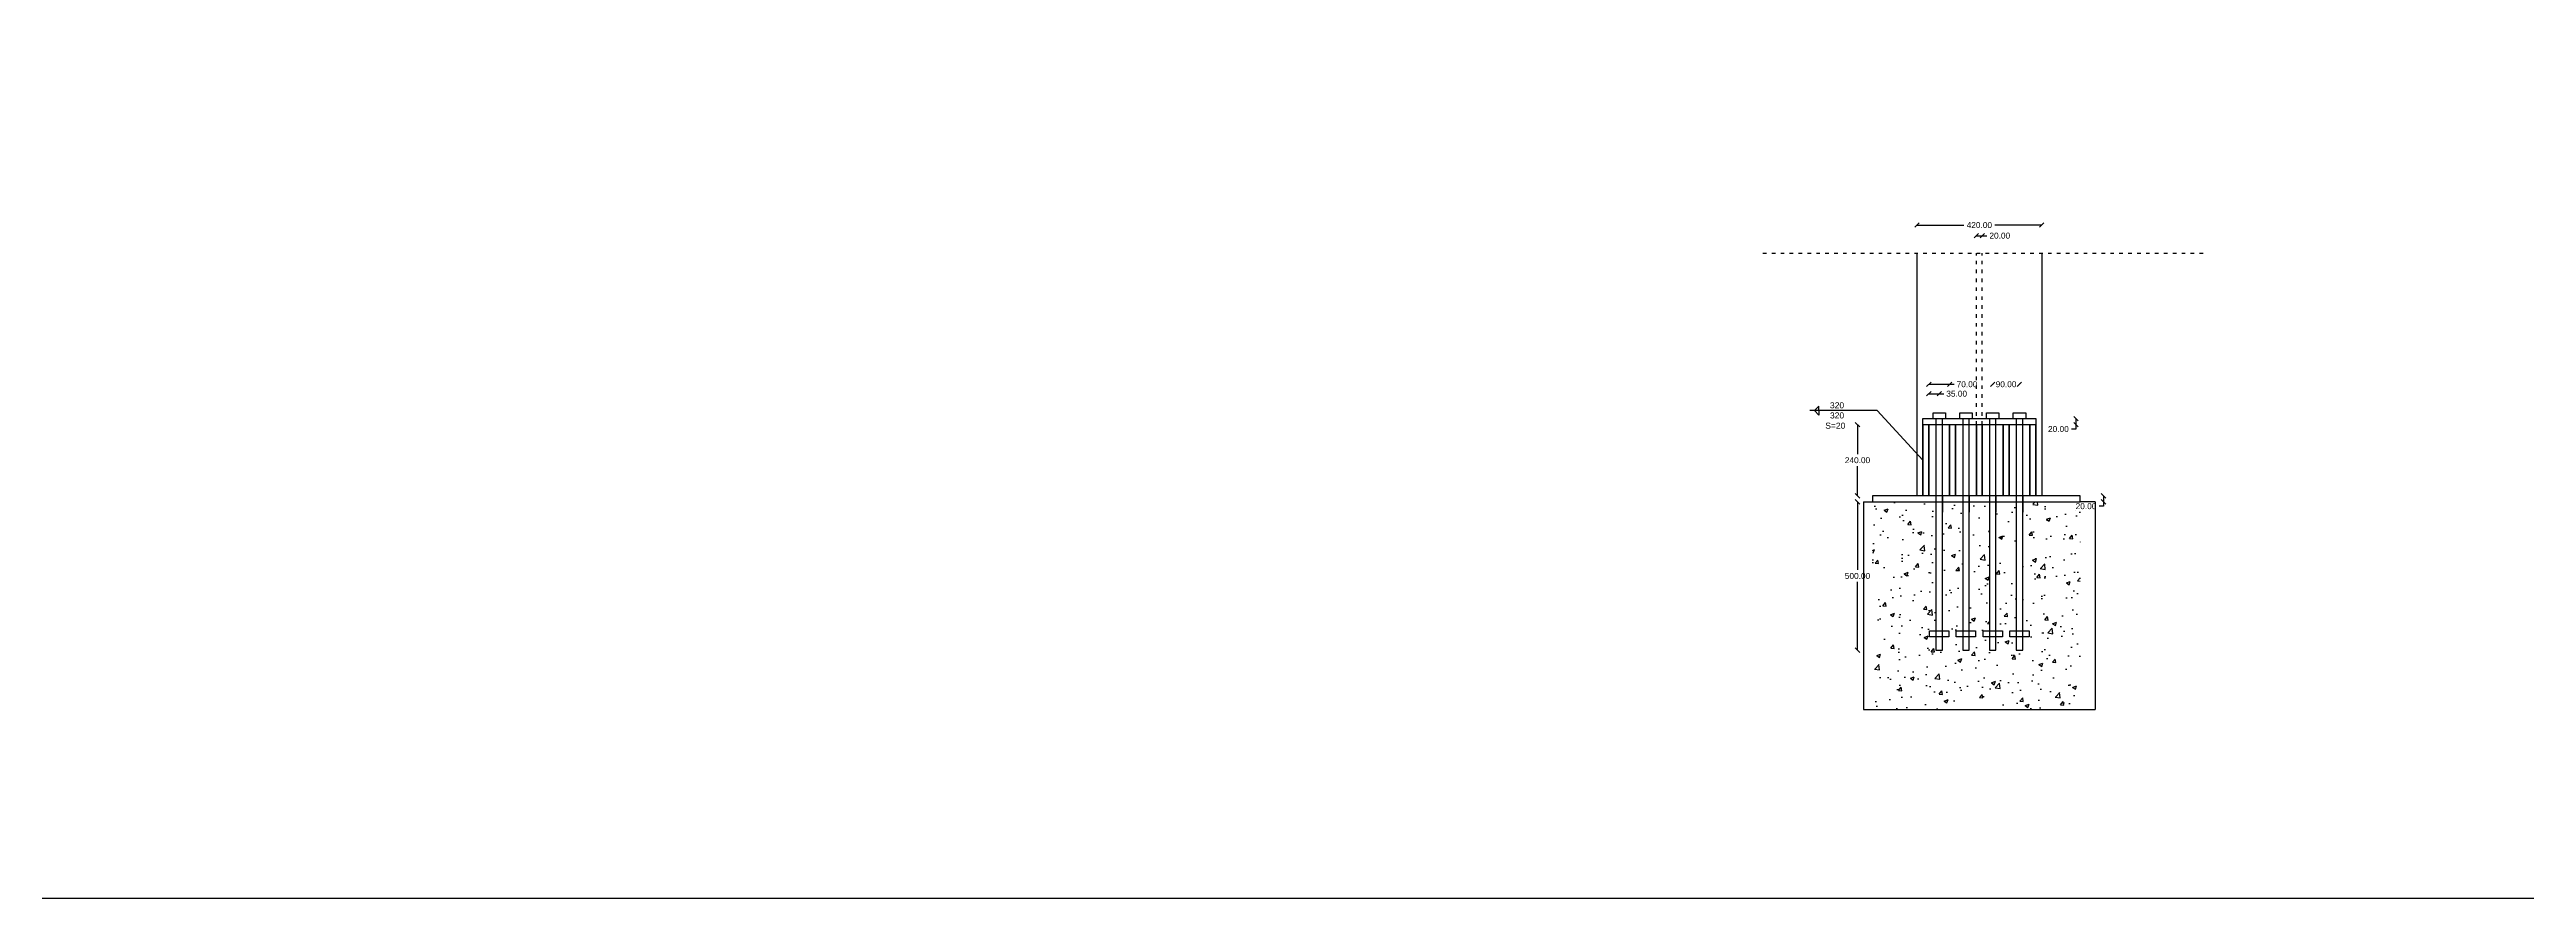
# Model space of a CAD drawing. Header units: inches. Extents: x -15 to 1885144, y -42615 to 866270.
# Drawn here: x 938041 to 946380, y 38877 to 41737 of the extents above; entities that cross this region are included whole.
import ezdxf

# ---------------------------------------------------------------- set-up
doc = ezdxf.new("R2010")
doc.units = ezdxf.units.IN
doc.header["$LTSCALE"] = 100
doc.header["$MEASUREMENT"] = 0
doc.linetypes.add('dash line', pattern=[30, 12, -18])
for name, color, linetype in [('bolt', 1, 'Continuous'), ('pedestal', 9, 'Continuous'), ('sections', 3, 'Continuous'), ('sections Dimensions', 6, 'Continuous')]:
    doc.layers.add(name, color=color, linetype=linetype)
doc.layers.add('weld', color=2, linetype='Continuous', lineweight=35)
doc.styles.get("Standard").update_dxf_attribs({"font": 'arial.ttf'})
doc.dimstyles.new('connections', dxfattribs={"dimtxt": 20, "dimasz": 15, "dimexe": 0.0625, "dimexo": 0.0625, "dimgap": 10, "dimtad": 0, "dimtih": 1, "dimtoh": 1, "dimzin": 0, "dimdsep": 46, "dimtxsty": 'Standard', "dimblk": 'OBLIQUE', "dimcen": 0.09, "dimse1": 1, "dimse2": 1, "dimclrd": 256, "dimclre": 256, "dimclrt": 256, "dimadec": 0, "dimazin": 0, "dimtfac": 1, "dimtofl": 0, "dimtmove": 0, "dimatfit": 3, "dimfxl": 1, "dimtfillclr": 256, "dimtolj": 1, "dimtzin": 0, "dimlwe": -1, "dimarcsym": 0})

# ---------------------------------------------------------------- blocks, each defined once
blk = doc.blocks.new('_Oblique')
at = {"color": 0, "linetype": 'ByBlock', "lineweight": -2}
blk.add_line((-0.5, -0.5), (0.5, 0.5), dxfattribs=at)
blk = doc.blocks.new('*D557')
at = {"layer": 'Defpoints', "color": 0, "transparency": 16777216}
for p in [(944748.1, 41145.6), (944328.1, 41051.5), (944748.1, 41051.5)]:
    blk.add_point(p, dxfattribs=at)
at = {"layer": 'sections Dimensions', "lineweight": -2, "transparency": 16777216}
for p, q in [((944328.1, 41145.6), (944486.2, 41145.6)), ((944748.1, 41145.6), (944590, 41145.6))]:
    blk.add_line(p, q, dxfattribs=at)
at = {"layer": 'sections Dimensions', "lineweight": -2, "transparency": 16777216, "xscale": 15, "yscale": 15, "zscale": 15, "rotation": 180}
blk.add_blockref('_Oblique', (944328.1, 41145.6), dxfattribs=at)
at = {"layer": 'sections Dimensions', "lineweight": -2, "transparency": 16777216, "xscale": 15, "yscale": 15, "zscale": 15}
blk.add_blockref('_Oblique', (944748.1, 41145.6), dxfattribs=at)
at = {"layer": 'sections Dimensions', "transparency": 16777216, "insert": (944538.1, 41145.6), "char_height": 20, "attachment_point": 5}
blk.add_mtext('\\A1;420.00', dxfattribs=at)
blk = doc.blocks.new('*D558')
at = {"layer": 'Defpoints', "color": 0, "transparency": 16777216}
for p in [(944528.1, 41051.5), (944548.1, 41110), (944548.1, 41051.5)]:
    blk.add_point(p, dxfattribs=at)
at = {"layer": 'sections Dimensions', "lineweight": -2, "transparency": 16777216}
for p, q in [((944528.1, 41110), (944548.1, 41110)), ((944548.1, 41110), (944563.1, 41110))]:
    blk.add_line(p, q, dxfattribs=at)
at = {"layer": 'sections Dimensions', "lineweight": -2, "transparency": 16777216, "xscale": 15, "yscale": 15, "zscale": 15, "rotation": 180}
blk.add_blockref('_Oblique', (944528.1, 41110), dxfattribs=at)
at = {"layer": 'sections Dimensions', "lineweight": -2, "transparency": 16777216, "xscale": 15, "yscale": 15, "zscale": 15}
blk.add_blockref('_Oblique', (944548.1, 41110), dxfattribs=at)
at = {"layer": 'sections Dimensions', "transparency": 16777216, "insert": (944607, 41110), "char_height": 20, "attachment_point": 5}
blk.add_mtext('\\A1;20.00', dxfattribs=at)
blk = doc.blocks.new('*D586')
at = {"layer": 'Defpoints', "color": 0, "linetype": 'ByBlock', "transparency": 16777216}
for p in [(944728.1, 40493.6), (944728.1, 40473.6), (944863.2, 40473.6)]:
    blk.add_point(p, dxfattribs=at)
at = {"layer": 'sections Dimensions', "lineweight": -2, "transparency": 16777216}
for p, q in [((944863.2, 40458.6), (944848.2, 40458.6)), ((944863.2, 40493.6), (944863.2, 40473.6)), ((944863.2, 40473.6), (944863.2, 40458.6))]:
    blk.add_line(p, q, dxfattribs=at)
at = {"layer": 'sections Dimensions', "linetype": 'ByBlock', "lineweight": -2, "transparency": 16777216, "xscale": 15, "yscale": 15, "zscale": 15}
for p, rotation in [((944863.2, 40493.6), 90), ((944863.2, 40473.6), 270)]:
    blk.add_blockref('_Oblique', p, dxfattribs=dict(at, rotation=rotation))
at = {"layer": 'sections Dimensions', "linetype": 'ByBlock', "transparency": 16777216, "insert": (944804.3, 40458.6), "char_height": 20, "attachment_point": 5}
blk.add_mtext('\\A1;20.00', dxfattribs=at)
blk = doc.blocks.new('*D587')
at = {"layer": 'Defpoints', "color": 0, "linetype": 'ByBlock', "transparency": 16777216}
for p in [(944438.1, 40609.4), (944368.1, 40473.6), (944438.1, 40473.6)]:
    blk.add_point(p, dxfattribs=at)
at = {"layer": 'sections Dimensions', "lineweight": -2, "transparency": 16777216}
for p, q in [((944368.1, 40609.4), (944438.1, 40609.4)), ((944438.1, 40609.4), (944453.1, 40609.4))]:
    blk.add_line(p, q, dxfattribs=at)
at = {"layer": 'sections Dimensions', "linetype": 'ByBlock', "lineweight": -2, "transparency": 16777216, "xscale": 15, "yscale": 15, "zscale": 15, "rotation": 180}
blk.add_blockref('_Oblique', (944368.1, 40609.4), dxfattribs=at)
at = {"layer": 'sections Dimensions', "linetype": 'ByBlock', "lineweight": -2, "transparency": 16777216, "xscale": 15, "yscale": 15, "zscale": 15}
blk.add_blockref('_Oblique', (944438.1, 40609.4), dxfattribs=at)
at = {"layer": 'sections Dimensions', "linetype": 'ByBlock', "transparency": 16777216, "insert": (944496.7, 40609.4), "char_height": 20, "attachment_point": 5}
blk.add_mtext('\\A1;70.00', dxfattribs=at)
blk = doc.blocks.new('*D588')
at = {"layer": 'Defpoints', "color": 0, "linetype": 'ByBlock', "transparency": 16777216}
for p in [(944403.1, 40577.6), (944368.1, 40473.6), (944403.1, 40473.6)]:
    blk.add_point(p, dxfattribs=at)
at = {"layer": 'sections Dimensions', "lineweight": -2, "transparency": 16777216}
for p, q in [((944368.1, 40577.6), (944403.1, 40577.6)), ((944403.1, 40577.6), (944418.1, 40577.6))]:
    blk.add_line(p, q, dxfattribs=at)
at = {"layer": 'sections Dimensions', "linetype": 'ByBlock', "lineweight": -2, "transparency": 16777216, "xscale": 15, "yscale": 15, "zscale": 15, "rotation": 180}
blk.add_blockref('_Oblique', (944368.1, 40577.6), dxfattribs=at)
at = {"layer": 'sections Dimensions', "linetype": 'ByBlock', "lineweight": -2, "transparency": 16777216, "xscale": 15, "yscale": 15, "zscale": 15}
blk.add_blockref('_Oblique', (944403.1, 40577.6), dxfattribs=at)
at = {"layer": 'sections Dimensions', "linetype": 'ByBlock', "transparency": 16777216, "insert": (944461.8, 40577.6), "char_height": 20, "attachment_point": 5}
blk.add_mtext('\\A1;35.00', dxfattribs=at)
blk = doc.blocks.new('*D589')
at = {"layer": 'Defpoints', "color": 0, "linetype": 'ByBlock', "transparency": 16777216}
for p in [(944673.1, 40609.4), (944583.1, 40493.6), (944673.1, 40493.6)]:
    blk.add_point(p, dxfattribs=at)
at = {"layer": 'sections Dimensions', "lineweight": -2, "transparency": 16777216}
for p, q in [((944583.1, 40609.4), (944584.4, 40609.4)), ((944673.1, 40609.4), (944671.8, 40609.4))]:
    blk.add_line(p, q, dxfattribs=at)
at = {"layer": 'sections Dimensions', "linetype": 'ByBlock', "lineweight": -2, "transparency": 16777216, "xscale": 15, "yscale": 15, "zscale": 15, "rotation": 180}
blk.add_blockref('_Oblique', (944583.1, 40609.4), dxfattribs=at)
at = {"layer": 'sections Dimensions', "linetype": 'ByBlock', "lineweight": -2, "transparency": 16777216, "xscale": 15, "yscale": 15, "zscale": 15}
blk.add_blockref('_Oblique', (944673.1, 40609.4), dxfattribs=at)
at = {"layer": 'sections Dimensions', "linetype": 'ByBlock', "transparency": 16777216, "insert": (944628.1, 40609.4), "char_height": 20, "attachment_point": 5}
blk.add_mtext('\\A1;90.00', dxfattribs=at)
blk = doc.blocks.new('*D590')
at = {"layer": 'Defpoints', "color": 0, "linetype": 'ByBlock', "transparency": 16777216}
for p in [(944878.1, 40233.6), (944878.1, 40213.6), (944956.2, 40213.6)]:
    blk.add_point(p, dxfattribs=at)
at = {"layer": 'sections Dimensions', "lineweight": -2, "transparency": 16777216}
for p, q in [((944956.2, 40198.6), (944941.2, 40198.6)), ((944956.2, 40233.6), (944956.2, 40213.6)), ((944956.2, 40213.6), (944956.2, 40198.6))]:
    blk.add_line(p, q, dxfattribs=at)
at = {"layer": 'sections Dimensions', "linetype": 'ByBlock', "lineweight": -2, "transparency": 16777216, "xscale": 15, "yscale": 15, "zscale": 15}
for p, rotation in [((944956.2, 40233.6), 90), ((944956.2, 40213.6), 270)]:
    blk.add_blockref('_Oblique', p, dxfattribs=dict(at, rotation=rotation))
at = {"layer": 'sections Dimensions', "linetype": 'ByBlock', "transparency": 16777216, "insert": (944897.3, 40198.6), "char_height": 20, "attachment_point": 5}
blk.add_mtext('\\A1;20.00', dxfattribs=at)
blk = doc.blocks.new('*D591')
at = {"layer": 'Defpoints', "color": 0, "linetype": 'ByBlock', "transparency": 16777216}
for p in [(944127.9, 40473.6), (944348.1, 40473.6), (944348.1, 40233.6)]:
    blk.add_point(p, dxfattribs=at)
at = {"layer": 'sections Dimensions', "lineweight": -2, "transparency": 16777216}
for p, q in [((944127.9, 40473.6), (944127.9, 40373.8)), ((944127.9, 40233.6), (944127.9, 40333.4))]:
    blk.add_line(p, q, dxfattribs=at)
at = {"layer": 'sections Dimensions', "linetype": 'ByBlock', "lineweight": -2, "transparency": 16777216, "xscale": 15, "yscale": 15, "zscale": 15}
for p, rotation in [((944127.9, 40473.6), 90), ((944127.9, 40233.6), 270)]:
    blk.add_blockref('_Oblique', p, dxfattribs=dict(at, rotation=rotation))
at = {"layer": 'sections Dimensions', "linetype": 'ByBlock', "transparency": 16777216, "insert": (944127.9, 40353.6), "char_height": 20, "attachment_point": 5}
blk.add_mtext('\\A1;240.00', dxfattribs=at)
blk = doc.blocks.new('*D592')
at = {"layer": 'Defpoints', "color": 0, "linetype": 'ByBlock', "transparency": 16777216}
for p in [(944392.1, 40213.6), (944127.9, 39713.6), (944392.1, 39713.6)]:
    blk.add_point(p, dxfattribs=at)
at = {"layer": 'sections Dimensions', "lineweight": -2, "transparency": 16777216}
for p, q in [((944127.9, 40213.6), (944127.9, 39983.8)), ((944127.9, 39713.6), (944127.9, 39943.4))]:
    blk.add_line(p, q, dxfattribs=at)
at = {"layer": 'sections Dimensions', "linetype": 'ByBlock', "lineweight": -2, "transparency": 16777216, "xscale": 15, "yscale": 15, "zscale": 15}
for p, rotation in [((944127.9, 40213.6), 90), ((944127.9, 39713.6), 270)]:
    blk.add_blockref('_Oblique', p, dxfattribs=dict(at, rotation=rotation))
at = {"layer": 'sections Dimensions', "linetype": 'ByBlock', "transparency": 16777216, "insert": (944127.9, 39963.6), "char_height": 20, "attachment_point": 5}
blk.add_mtext('\\A1;500.00', dxfattribs=at)

msp = doc.modelspace()

# ---------------------------------------------------------------- hatches: boundary and pattern name
at = {"layer": 'pedestal', "ltscale": 10}
h = msp.add_hatch(dxfattribs=at)
h.set_pattern_fill('AR-CONC', color=256, scale=19)
h.set_pattern_definition([(50, (0, 0), (136.279435, -11.922906), [14.25, -156.75]), (355, (0, 0), (-26.362753, 142.916505), [11.4, -125.4]), (100.451444, (11.36, -1), (109.91668, 130.993598), [12.110636, -133.217001]), (46.1842, (0, 38), (202.775853, -31.448663), [21.375, -235.125]), (96.635635, (16.9, 35.38), (177.58577, 185.082534), [18.165965, -199.825614]), (351.184164, (0, 38), (177.58577, 185.082534), [17.1, -188.1]), (21, (19, 28.5), (113.41234, -76.497589), [14.25, -156.75]), (326, (19, 28.5), (46.229913, 137.778509), [11.4, -125.4]), (71.451445, (28.45, 22.13), (159.642252, 61.280919), [12.110636, -133.217001]), (37.5, (0, 0), (2.3103725, 63.2498322), [0, -123.88, 0, -127.3, 0, -125.875]), (7.5, (0, 0), (49.983212, 74.9382253), [0, -72.58, 0, -121.03, 0, -47.975]), (327.5, (-42.37, 0), (101.426263, -4.2854256), [0, -47.5, 0, -148.2, 0, -196.65]), (317.5, (-61.37, 0), (110.805372, 19.019947), [0, -61.75, 0, -98.42, 0, -139.65])])
h.paths.add_polyline_path([(944878.112, 40213.628), (944684.112, 40213.628), (944684.112, 40178.628), (944684.112, 40153.628), (944684.112, 39778.628), (944705.612, 39778.628), (944705.612, 39758.628), (944684.112, 39758.628), (944684.112, 39713.628), (944662.112, 39713.628), (944662.112, 39758.628), (944640.612, 39758.628), (944640.612, 39778.628), (944662.112, 39778.628), (944662.112, 40178.628), (944662.112, 40213.628), (944594.112, 40213.628), (944594.112, 40178.628), (944594.112, 40153.628), (944594.112, 39778.628), (944615.612, 39778.628), (944615.612, 39758.628), (944594.112, 39758.628), (944594.112, 39713.628), (944572.112, 39713.628), (944572.112, 39758.628), (944550.612, 39758.628), (944550.612, 39778.628), (944572.112, 39778.628), (944572.112, 40178.628), (944572.112, 40213.628), (944504.112, 40213.628), (944504.112, 40178.628), (944504.112, 40153.628), (944504.112, 39778.628), (944525.612, 39778.628), (944525.612, 39758.628), (944504.112, 39758.628), (944504.112, 39713.628), (944482.112, 39713.628), (944482.112, 39758.628), (944460.612, 39758.628), (944460.612, 39778.628), (944482.112, 39778.628), (944482.112, 40178.628), (944482.112, 40213.628), (944414.112, 40213.628), (944414.112, 40178.628), (944414.112, 40153.628), (944414.112, 39778.628), (944435.612, 39778.628), (944435.612, 39758.628), (944414.112, 39758.628), (944414.112, 39713.628), (944392.112, 39713.628), (944392.112, 39758.628), (944370.612, 39758.628), (944370.612, 39778.628), (944392.112, 39778.628), (944392.112, 40178.628), (944392.112, 40213.628), (944178.112, 40213.628), (944178.112, 39513.628), (944878.112, 39513.628)])

# ---------------------------------------------------------------- linework, layer by layer
at = {"layer": 'bolt', "linetype": 'ByBlock'}
for p, q in [((944382.112, 40493.628), (944382.112, 40513.628)), ((944382.112, 40513.628), (944424.112, 40513.628)), ((944392.112, 40473.628), (944392.112, 40153.628)), ((944414.112, 40153.628), (944414.112, 40473.628)), ((944424.112, 40513.628), (944424.112, 40493.628)), ((944472.112, 40493.628), (944472.112, 40513.628)), ((944472.112, 40513.628), (944514.112, 40513.628)), ((944482.112, 40473.628), (944482.112, 40153.628)), ((944504.112, 40153.628), (944504.112, 40473.628)), ((944514.112, 40513.628), (944514.112, 40493.628)), ((944562.112, 40493.628), (944562.112, 40513.628)), ((944562.112, 40513.628), (944604.112, 40513.628)), ((944572.112, 40473.628), (944572.112, 40153.628)), ((944594.112, 40153.628), (944594.112, 40473.628)), ((944604.112, 40513.628), (944604.112, 40493.628)), ((944652.112, 40493.628), (944652.112, 40513.628)), ((944652.112, 40513.628), (944694.112, 40513.628)), ((944662.112, 40473.628), (944662.112, 40153.628)), ((944684.112, 40153.628), (944684.112, 40473.628)), ((944694.112, 40513.628), (944694.112, 40493.628)), ((944370.612, 39778.628), (944435.612, 39778.628)), ((944370.612, 39758.628), (944370.612, 39778.628)), ((944435.612, 39758.628), (944370.612, 39758.628)), ((944435.612, 39778.628), (944435.612, 39758.628)), ((944460.612, 39778.628), (944525.612, 39778.628)), ((944460.612, 39758.628), (944460.612, 39778.628)), ((944525.612, 39758.628), (944460.612, 39758.628)), ((944525.612, 39778.628), (944525.612, 39758.628)), ((944550.612, 39778.628), (944615.612, 39778.628)), ((944550.612, 39758.628), (944550.612, 39778.628)), ((944615.612, 39758.628), (944550.612, 39758.628)), ((944615.612, 39778.628), (944615.612, 39758.628)), ((944640.612, 39778.628), (944705.612, 39778.628)), ((944640.612, 39758.628), (944640.612, 39778.628)), ((944705.612, 39758.628), (944640.612, 39758.628)), ((944705.612, 39778.628), (944705.612, 39758.628))]:
    msp.add_line(p, q, dxfattribs=at)
at = {"layer": 'bolt', "linetype": 'dash line'}
for p, q in [((944392.112, 40493.628), (944392.112, 40473.628)), ((944414.112, 40473.628), (944414.112, 40493.628)), ((944482.112, 40493.628), (944482.112, 40473.628)), ((944504.112, 40473.628), (944504.112, 40493.628)), ((944572.112, 40493.628), (944572.112, 40473.628)), ((944594.112, 40473.628), (944594.112, 40493.628)), ((944662.112, 40493.628), (944662.112, 40473.628)), ((944684.112, 40473.628), (944684.112, 40493.628))]:
    msp.add_line(p, q, dxfattribs=at)
at = {"layer": 'bolt'}
for p, q in [((944392.112, 40493.628), (944414.112, 40493.628)), ((944482.112, 40493.628), (944504.112, 40493.628)), ((944572.112, 40493.628), (944594.112, 40493.628)), ((944662.112, 40493.628), (944684.112, 40493.628)), ((944392.112, 40178.628), (944392.112, 39713.628)), ((944414.112, 39713.628), (944414.112, 40178.628)), ((944482.112, 40178.628), (944482.112, 39713.628)), ((944504.112, 39713.628), (944504.112, 40178.628)), ((944572.112, 40178.628), (944572.112, 39713.628)), ((944594.112, 39713.628), (944594.112, 40178.628)), ((944662.112, 40178.628), (944662.112, 39713.628)), ((944684.112, 39713.628), (944684.112, 40178.628)), ((944392.112, 39713.628), (944414.112, 39713.628)), ((944482.112, 39713.628), (944504.112, 39713.628)), ((944572.112, 39713.628), (944594.112, 39713.628)), ((944662.112, 39713.628), (944684.112, 39713.628))]:
    msp.add_line(p, q, dxfattribs=at)
at = {"layer": 'pedestal', "ltscale": 10}
for p, q in [((944148.112, 40213.628), (944148.112, 39513.628)), ((944928.112, 40213.628), (944928.112, 39513.628)), ((944148.112, 39513.628), (944928.112, 39513.628))]:
    msp.add_line(p, q, dxfattribs=at)
at = {"layer": 'pedestal', "ltscale": 0.01}
for p, q in [((944148.112, 40213.628), (944178.112, 40213.628)), ((944928.112, 40213.628), (944878.112, 40213.628))]:
    msp.add_line(p, q, dxfattribs=at)
at = {"layer": 'sections', "linetype": 'dash line', "ltscale": 0.01}
for p, q in [((943809.376, 41051.549), (945295.839, 41051.549)), ((944528.112, 40233.628), (944528.112, 41051.549)), ((944548.112, 40233.628), (944548.112, 41051.549))]:
    msp.add_line(p, q, dxfattribs=at)
at = {"layer": 'sections'}
for p, q in [((944328.112, 41051.549), (944328.112, 40233.628)), ((944748.112, 41051.549), (944748.112, 40233.628)), ((944348.112, 40473.628), (944348.112, 40493.628)), ((944348.112, 40493.628), (944728.112, 40493.628)), ((944348.112, 40233.628), (944348.112, 40473.628)), ((944348.112, 40473.628), (944368.112, 40473.628)), ((944368.112, 40473.628), (944438.112, 40473.628)), ((944368.112, 40473.628), (944368.112, 40233.628)), ((944438.112, 40233.628), (944438.112, 40473.628)), ((944438.112, 40473.628), (944458.112, 40473.628)), ((944458.112, 40473.628), (944528.112, 40473.628)), ((944458.112, 40473.628), (944458.112, 40233.628)), ((944528.112, 40233.628), (944528.112, 40473.628)), ((944528.112, 40473.628), (944548.112, 40473.628)), ((944548.112, 40473.628), (944618.112, 40473.628)), ((944548.112, 40473.628), (944548.112, 40233.628)), ((944618.112, 40233.628), (944618.112, 40473.628)), ((944618.112, 40473.628), (944638.112, 40473.628)), ((944638.112, 40473.628), (944708.112, 40473.628)), ((944638.112, 40473.628), (944638.112, 40233.628)), ((944708.112, 40233.628), (944708.112, 40473.628)), ((944708.112, 40473.628), (944728.112, 40473.628)), ((944728.112, 40493.628), (944728.112, 40473.628)), ((944728.112, 40473.628), (944728.112, 40233.628)), ((944878.112, 40233.628), (944178.112, 40233.628)), ((944178.112, 40233.628), (944178.112, 40213.628)), ((944178.112, 40213.628), (944878.112, 40213.628)), ((944878.112, 40213.628), (944878.112, 40233.628))]:
    msp.add_line(p, q, dxfattribs=at)
at = {"layer": 'sections', "linetype": 'dash line'}
for p, q in [((944392.112, 40233.628), (944392.112, 40178.628)), ((944414.112, 40233.628), (944414.112, 40178.628)), ((944482.112, 40233.628), (944482.112, 40178.628)), ((944504.112, 40233.628), (944504.112, 40178.628)), ((944572.112, 40233.628), (944572.112, 40178.628)), ((944594.112, 40233.628), (944594.112, 40178.628)), ((944662.112, 40233.628), (944662.112, 40178.628)), ((944684.112, 40233.628), (944684.112, 40178.628))]:
    msp.add_line(p, q, dxfattribs=at)
at = {"layer": 'sections'}
msp.add_lwpolyline([(930129.126, 47217.725), (955759.855, 47217.725), (955759.855, 38877.268), (930129.126, 38877.268)], close=True, dxfattribs=at)
at = {"layer": 'sections Dimensions'}
for p, q in [((943997.629, 40535.793), (943982.629, 40520.793)), ((943997.629, 40520.793), (943997.629, 40535.793)), ((943982.629, 40520.793), (943967.629, 40520.793)), ((943997.629, 40520.793), (943982.629, 40520.793)), ((943997.629, 40505.793), (943982.629, 40520.793)), ((944194.017, 40520.793), (943997.629, 40520.793)), ((943997.629, 40520.793), (943997.629, 40505.793))]:
    msp.add_line(p, q, dxfattribs=at)
at = {"layer": 'sections Dimensions', "ltscale": 10}
msp.add_line((944194.017, 40520.793), (944348.112, 40353.628), dxfattribs=at)
at = {"layer": 'weld', "ltscale": 10}
for p, q in [((944348.112, 40473.628), (944348.112, 40233.628)), ((944368.112, 40473.628), (944368.112, 40233.628)), ((944438.112, 40473.628), (944438.112, 40233.628)), ((944458.112, 40473.628), (944458.112, 40233.628)), ((944528.112, 40473.628), (944528.112, 40233.628)), ((944548.112, 40473.628), (944548.112, 40233.628)), ((944618.112, 40473.628), (944618.112, 40233.628)), ((944638.112, 40473.628), (944638.112, 40233.628)), ((944708.112, 40473.628), (944708.112, 40233.628)), ((944728.112, 40473.628), (944728.112, 40233.628))]:
    msp.add_line(p, q, dxfattribs=at)

# ---------------------------------------------------------------- texts
at = {"layer": 'sections Dimensions'}
for s, p in [('320', (944035.194, 40528.261)), ('S=20', (944019.325, 40459.778)), ('320', (944035.194, 40494.293))]:
    msp.add_text(s, height=20.4789, dxfattribs=at).set_placement(p)

# ---------------------------------------------------------------- dimensions: what is measured, and where the dimension line sits
for base, p1, p2, picture, middle in [((944748.112, 41145.561), (944328.112, 41051.549), (944748.112, 41051.549), '*D557', (944538.112, 41145.561)), ((944548.112, 41110.022), (944528.112, 41051.549), (944548.112, 41051.549), '*D558', (944606.994, 41110.022))]:
    dim = msp.add_linear_dim(base=base, p1=p1, p2=p2, dimstyle='connections', dxfattribs=at)
    dim.commit()
    dim.dimension.update_dxf_attribs({"geometry": picture, "text_midpoint": middle, "dimtype": 160})
at = {"layer": 'sections Dimensions', "linetype": 'ByBlock'}
for base, p2, picture, middle in [((944438.112, 40609.407), (944438.112, 40473.628), '*D587', (944496.741, 40609.407)), ((944403.112, 40577.645), (944403.112, 40473.628), '*D588', (944461.816, 40577.645))]:
    dim = msp.add_linear_dim(base=base, p1=(944368.112, 40473.628), p2=p2, dimstyle='connections', dxfattribs=at)
    dim.commit()
    dim.dimension.update_dxf_attribs({"geometry": picture, "text_midpoint": middle})
dim = msp.add_linear_dim(base=(944673.112, 40609.407), p1=(944583.112, 40493.628), p2=(944673.112, 40493.628), dimstyle='connections', dxfattribs=at)
dim.commit()
dim.dimension.update_dxf_attribs({"geometry": '*D589', "text_midpoint": (944628.112, 40609.407), "dimtype": 160})
for base, p1, p2, picture, middle in [((944127.871, 40473.628), (944348.112, 40233.628), (944348.112, 40473.628), '*D591', (944127.871, 40353.628)), ((944863.153, 40473.628), (944728.112, 40493.628), (944728.112, 40473.628), '*D586', (944804.271, 40458.628)), ((944127.871, 39713.628), (944392.112, 40213.628), (944392.112, 39713.628), '*D592', (944127.871, 39963.628))]:
    dim = msp.add_linear_dim(base=base, p1=p1, p2=p2, angle=90, dimstyle='connections', dxfattribs=at)
    dim.commit()
    dim.dimension.update_dxf_attribs({"geometry": picture, "text_midpoint": middle})
dim = msp.add_linear_dim(base=(944956.152, 40213.628), p1=(944878.112, 40233.628), p2=(944878.112, 40213.628), angle=90, dimstyle='connections', dxfattribs=at)
dim.commit()
dim.dimension.update_dxf_attribs({"geometry": '*D590', "text_midpoint": (944897.27, 40198.628), "dimtype": 160})

doc.saveas('drawing.dxf')
